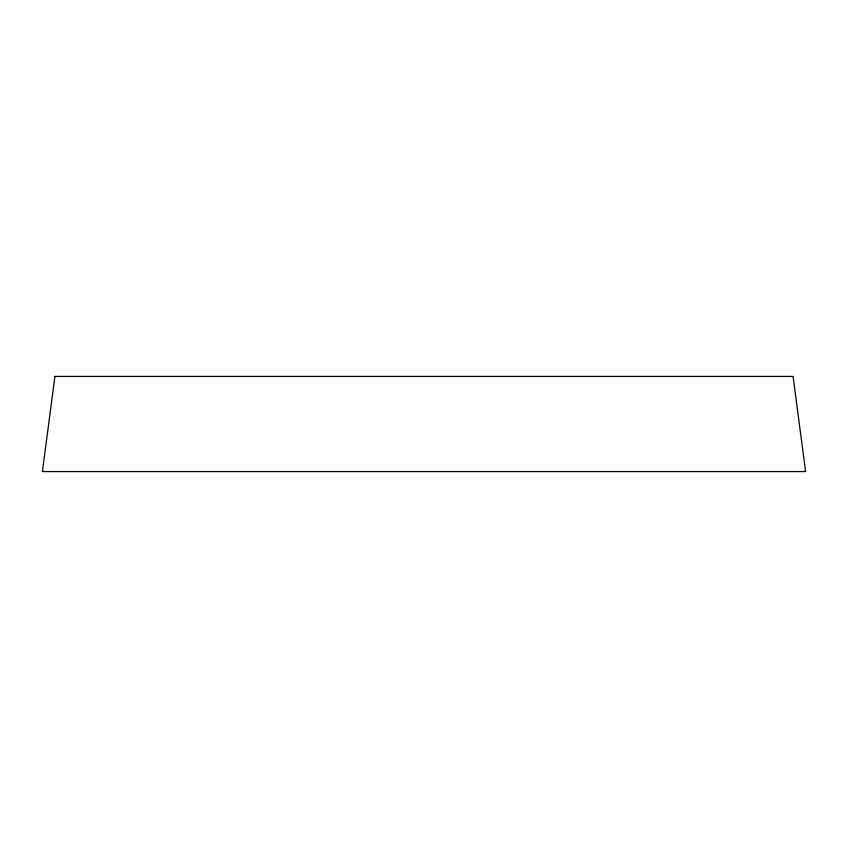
<?xml version="1.0" encoding="UTF-8"?>
<svg xmlns="http://www.w3.org/2000/svg" width="848" height="848" viewBox="0 0 848 848"><rect width="100%" height="100%" fill="white"/><g stroke="black" fill="none" stroke-linecap="round" stroke-linejoin="round"><path stroke-width="1.27" d="M54.919 376.438L42.4 471.562L805.6 471.562L793.081 376.438L54.919 376.438"/></g></svg>
